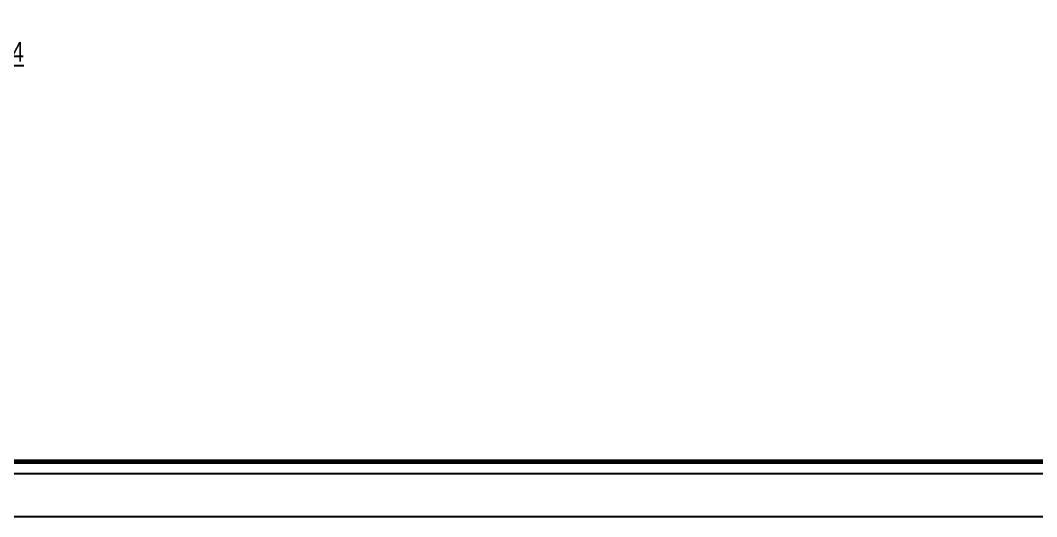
# Model space of a CAD drawing. Header units: millimetres. Extents: x 0 to 132458, y 0 to 365310.
# Drawn here: x 64407 to 103131, y 0 to 18913 of the extents above; entities that cross this region are included whole.
import ezdxf
from ezdxf.enums import TextEntityAlignment as Align

# ---------------------------------------------------------------- set-up
doc = ezdxf.new("R2010")
doc.units = ezdxf.units.MM
doc.header["$LTSCALE"] = 400
doc.layers.get('0').update_dxf_attribs({"lineweight": 5})
doc.layers.get('Defpoints').update_dxf_attribs({"color": 2})
doc.layers.add('CDC -TEXT KHUNG', color=7, linetype='Continuous')
doc.layers.add('CDC-KHUNGTEN', color=9, linetype='Continuous')
doc.styles.add('KT CDC', font='arial.ttf', dxfattribs={"width": 0.85, "height": 200})

# ---------------------------------------------------------------- blocks, each defined once
blk = doc.blocks.new('Khung tên chuẩn')
at = {"layer": 'CDC-KHUNGTEN', "color": 8}
blk.add_lwpolyline([(75096, 1100), (83000, 1100), (83000, 58300), (3000, 58300), (3000, 1100), (75096, 1100)], dxfattribs=at)
at = {"layer": 'CDC-KHUNGTEN', "color": 255, "lineweight": 60}
blk.add_lwpolyline([(74900, 1400), (74900, 58000), (3300, 58000), (3300, 1400), (74900, 1400)], close=True, dxfattribs=at)
at = {"layer": 'Defpoints', "color": 1, "ltscale": 0.2}
blk.add_lwpolyline([(0, 0), (0, 59400), (84100, 59400), (84100, 0), (0, 0)], close=True, dxfattribs=at)

msp = doc.modelspace()

# ---------------------------------------------------------------- block references
at = {"xscale": 1.5, "yscale": 1.5, "zscale": 1.5}
msp.add_blockref('Khung tên chuẩn', (0, 0), dxfattribs=at)

# ---------------------------------------------------------------- texts
at = {"layer": 'CDC -TEXT KHUNG', "color": 6, "style": 'KT CDC', "width": 0.8}
msp.add_text('%%UMẶT BẰNG BỐ TRÍ LANH TÔ TẦNG 4', height=750, dxfattribs=at).set_placement((57276.9, 17337.5), align=Align.CENTER)

doc.saveas('drawing.dxf')
